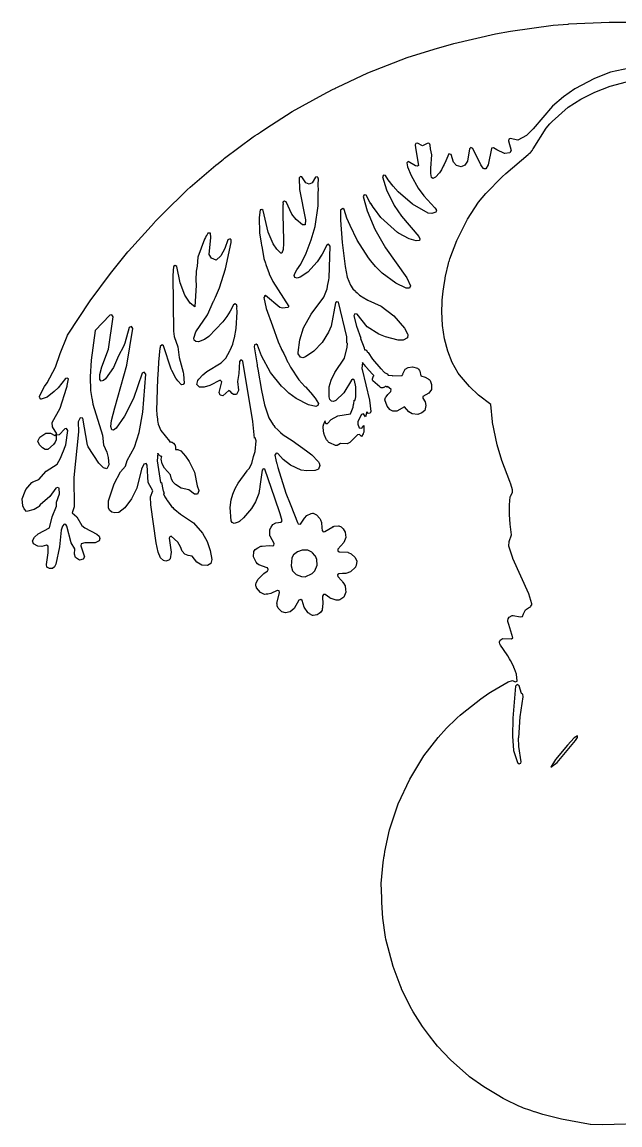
# Model space of a CAD drawing. Header units: millimetres. Extents: x 23 to 278, y 56 to 292.
# Drawn here: x 22.5 to 150.2, y 56.3 to 292 of the extents above; entities that cross this region are included whole.
import ezdxf

# ---------------------------------------------------------------- set-up
doc = ezdxf.new("R2010")
doc.units = ezdxf.units.MM
doc.layers.add('CUT', color=7, linetype='CONTINUOUS')

msp = doc.modelspace()

# ---------------------------------------------------------------- linework, layer by layer
at = {"layer": 'CUT'}
for points in [[(152.2814, 282.1157), (148.2499, 281.249), (144.7884, 279.9175), (140.6149, 277.6955), (138.1615, 275.9809), (135.8411, 273.9593), (131.7224, 269.1211), (130.3044, 267.71), (128.4337, 266.7522), (126.8031, 267.0444), (126.4899, 266.9251), (126.3922, 266.5686), (126.9789, 264.5467), (126.6779, 263.9927), (125.6522, 263.8822), (125.6257, 263.8862), (125.6166, 263.8876), (125.612, 263.8882), (125.5922, 263.8912), (123.9587, 264.6756), (123.2247, 265.0928), (122.8038, 265.0299), (122.7971, 264.9802), (122.7796, 264.977), (122.086, 261.4302), (121.5821, 260.6052), (121.2035, 260.5792), (121.0736, 260.6816), (120.7726, 261.0503), (120.5382, 261.4714), (118.8288, 264.9705), (118.4109, 265.1618), (118.1171, 264.8957), (117.6389, 262.248), (117.0948, 261.3979), (116.3019, 261.0457), (115.3105, 261.2908), (114.6725, 262.053), (114.1721, 263.6722), (113.7057, 263.8094), (113.0467, 262.3171), (112.6571, 261.5416), (112.4518, 261.133), (112.3914, 261.0128), (112.0883, 260.4093), (111.6946, 259.7522), (110.8349, 258.783), (110.27, 258.5472), (110.2319, 258.5362), (110.0021, 258.7362), (109.8451, 259.5847), (109.8449, 260.7687), (110.0233, 263.5721), (109.7935, 264.896), (109.6911, 265.6347), (109.6628, 265.6489), (109.6285, 265.8469), (109.4076, 266.058), (109.0633, 266.0469), (108.0629, 265.4876), (107.0068, 266.0865), (106.6491, 266.0409), (106.4839, 265.7587), (106.538, 265.0553), (107.2167, 261.2964), (106.9407, 261.1357), (106.5471, 261.2438), (105.0272, 262.1672), (104.7005, 261.8463), (104.8757, 261.0122), (105.6009, 259.196), (107.1002, 256.4912), (108.3324, 254.8372), (110.717, 252.2889), (110.956, 251.909), (110.9768, 251.8759), (110.9775, 251.8749), (110.9787, 251.8729), (111.0426, 251.6017), (110.8987, 251.3597), (110.078, 251.023), (109.271, 251.151), (105.8931, 253.0624), (102.8749, 255.6826), (101.777, 256.9176), (100.7372, 258.2635), (100.1447, 259.1581), (99.718, 259.2289), (99.489, 258.8621), (100.3804, 256.097), (102.0339, 252.7312), (103.5371, 250.5065), (107.284, 246.1101), (107.4947, 245.6738), (107.4906, 245.6285), (107.4352, 245.3151), (106.718, 245.2315), (105.2211, 245.6278), (102.9356, 246.844), (102.7159, 246.9828), (99.1415, 250.2348), (97.7695, 252.0433), (97.5362, 252.3983), (97.06, 253.123), (97.0476, 253.1419), (96.8073, 253.5076), (96.0217, 254.9767), (95.5882, 255.0472), (95.3641, 254.7079), (96.2092, 251.5922), (97.8803, 247.6862), (100.1492, 243.7468), (104.719, 237.3099), (105.5162, 235.6099), (105.2804, 235.0868), (104.5315, 235.0747), (102.3686, 236.1442), (99.4279, 238.2745), (98.0001, 239.7317), (96.999, 240.9734), (96.5056, 241.6163), (94.0625, 245.3528), (92.5907, 248.4931), (91.9235, 250.0379), (91.3018, 251.8912), (91.0089, 252.1055), (90.5678, 251.7848), (90.5465, 249.6042), (90.9055, 244.8228), (91.5623, 239.7177), (91.9874, 237.4233), (92.662, 235.7698), (93.1929, 234.9818), (93.7145, 234.4741), (93.818, 234.3298), (94.0954, 234.1034), (94.5964, 233.6157), (94.9718, 233.3881), (95.0513, 233.3232), (95.1679, 233.2692), (96.3468, 232.5543), (99.2511, 231.2638), (101.9607, 229.2165), (104.1853, 226.572), (104.8239, 225.3558), (104.8417, 225.3194), (104.8881, 225.2246), (104.9122, 225.175), (104.9477, 225.1025), (104.8231, 224.4548), (103.9237, 223.9819), (102.8328, 223.9856), (100.1501, 224.6905), (98.7161, 225.3036), (96.2543, 226.8648), (94.0623, 229.5288), (93.6088, 229.613), (93.3931, 229.2053), (93.9276, 226.9546), (94.8471, 224.395), (94.8078, 224.3099), (95.2395, 223.3025), (95.5813, 222.351), (95.6795, 221.874), (95.7277, 221.8885), (95.8425, 221.9113), (95.959, 221.9228), (96.0049, 221.9228), (96.3384, 221.4288), (96.4714, 221.3427), (97.3508, 219.8984), (99.1662, 217.8919), (99.1803, 217.9052), (99.9629, 217.0473), (100.5218, 216.7824), (100.5101, 216.7769), (100.7502, 216.4768), (101.5958, 216.4374), (101.6541, 216.4347), (101.6537, 216.4018), (103.5577, 216.4353), (103.6121, 216.4348), (103.6136, 216.4363), (103.6936, 216.4377), (103.7641, 216.5809), (103.8442, 216.658), (103.8739, 216.8041), (104.367, 217.8058), (104.9683, 218.1826), (105.9508, 218.3063), (106.9691, 218.02), (107.1696, 217.8077), (107.3909, 217.5361), (107.4774, 217.365), (107.7065, 216.3506), (108.5928, 216.0905), (109.2692, 215.7034), (109.4344, 215.6089), (109.4554, 215.5969), (109.4626, 215.5928), (109.683, 215.3404), (109.9609, 214.497), (109.959, 213.4337), (109.4165, 212.6614), (108.0919, 211.9191), (108.1017, 211.5777), (108.6585, 210.7899), (108.7927, 210.023), (108.5342, 208.9768), (107.9441, 208.4656), (107.088, 208.1336), (105.8451, 208.2354), (105.1552, 208.6539), (104.205, 209.712), (102.5512, 208.8142), (101.7443, 208.7824), (101.1398, 209.1205), (101.0785, 209.1641), (100.5256, 209.8634), (100.0415, 211.234), (100.0468, 211.465), (100.1137, 211.6438), (100.1367, 211.6764), (100.2428, 211.8272), (100.2681, 211.8632), (100.6157, 212.3573), (101.3182, 213.0315), (101.331, 213.459), (100.6106, 214.0965), (100.5902, 214.0723), (100.5072, 213.9916), (100.4365, 213.935), (100.1811, 214.1659), (100.1205, 214.102), (100.0298, 214.0237), (99.9319, 213.9549), (99.8275, 213.8961), (99.7179, 213.8481), (99.6039, 213.8112), (99.4869, 213.7859), (99.3679, 213.7723), (99.2844, 213.7712), (99.2073, 213.8026), (99.1047, 213.8564), (99.0079, 213.9198), (98.9175, 213.9923), (97.4178, 215.3194), (97.3962, 215.4212), (97.3833, 215.5362), (97.3815, 215.652), (97.3908, 215.7673), (97.4113, 215.8813), (97.4426, 215.9927), (97.4845, 216.1006), (97.5366, 216.2039), (97.5984, 216.3018), (97.6694, 216.3932), (97.6915, 216.4168), (97.3882, 216.691), (96.0216, 218.2491), (95.9783, 218.3975), (95.258, 219.2079), (95.1079, 217.9474), (95.148, 217.7808), (95.1235, 217.808), (95.1324, 217.755), (96.7247, 211.1728), (97.0279, 208.7177), (96.8567, 208.4181), (96.4777, 208.3183), (96.1299, 208.6512), (95.8558, 207.6358), (95.439, 208.2594), (95.0048, 208.1144), (94.2637, 206.6183), (94.2347, 206.0148), (94.5335, 205.2805), (95.0891, 205.2094), (95.4947, 205.7415), (95.4974, 205.7253), (95.5051, 205.5994), (95.5132, 204.5503), (95.5076, 204.4248), (95.4889, 204.3007), (95.4573, 204.1791), (95.4133, 204.0616), (95.3571, 203.9493), (95.0422, 203.3936), (94.5677, 203.8417), (94.1475, 203.7816), (92.4969, 202.101), (91.9698, 201.8283), (90.559, 201.9137), (89.7954, 201.5102), (89.4819, 201.4628), (88.2657, 202.0313), (88.1649, 202.0844), (88.0695, 202.1468), (87.9806, 202.218), (87.8987, 202.2973), (87.8248, 202.384), (87.7007, 202.5445), (87.6665, 202.5886), (87.6549, 202.6036), (87.6462, 202.6148), (87.571, 202.7241), (87.5082, 202.8409), (87.1003, 203.7135), (87.0538, 203.828), (87.0193, 203.9467), (86.9972, 204.0683), (86.8369, 205.3111), (86.8275, 205.4316), (86.8303, 205.5525), (86.8452, 205.6725), (86.8722, 205.7904), (86.9108, 205.905), (87.2499, 206.7644), (87.2175, 206.4371), (87.4374, 206.1919), (87.7665, 206.2029), (88.5727, 207.0502), (89.9785, 207.825), (92.7052, 208.2527), (93.2495, 209.6385), (93.3085, 210.3225), (93.3685, 210.3136), (93.4819, 211.1703), (93.52, 211.1698), (93.6372, 211.1564), (93.675, 211.1482), (93.7897, 211.8595), (93.8173, 214.0316), (93.5606, 215.3904), (93.1971, 215.6214), (92.8778, 215.4436), (91.216, 212.7393), (89.5107, 211.0939), (89.0353, 210.8963), (88.619, 210.9789), (88.251, 211.3431), (88.0933, 211.8565), (88.0893, 213.043), (88.1462, 214.0347), (88.5454, 215.4597), (89.3459, 217.086), (91.4164, 220.1682), (91.9866, 222.5092), (92.0167, 223.2595), (91.8857, 223.4279), (91.8689, 224.6897), (90.1073, 232.0815), (89.7869, 232.162), (89.5034, 231.9334), (88.5296, 226.9931), (87.9937, 225.7303), (86.5851, 223.4733), (84.8646, 221.6637), (84.8607, 221.6607), (84.8548, 221.6561), (84.8433, 221.6472), (84.8092, 221.6208), (83.061, 220.4536), (82.524, 220.2302), (81.9839, 220.33), (81.4873, 221.0885), (81.4873, 221.1206), (81.4874, 221.172), (81.4874, 221.1784), (81.4875, 221.3711), (81.8798, 224.0932), (82.6374, 226.6365), (84.3035, 229.5795), (86.9827, 233.1995), (87.6668, 234.941), (87.761, 235.4696), (87.7894, 235.5476), (88.01, 236.8661), (88.0851, 237.2879), (88.3256, 244.0729), (87.961, 244.497), (87.6073, 244.32), (86.6543, 242.3479), (85.5756, 240.7128), (83.554, 238.5396), (81.9276, 237.4296), (81.2852, 237.2204), (80.7934, 237.3682), (80.6736, 237.8294), (80.8115, 238.2492), (81.2213, 239.0089), (82.0627, 240.2535), (83.2158, 242.5642), (84.2886, 245.3979), (85.1163, 248.295), (85.7454, 252.7237), (85.7485, 253.9106), (85.7737, 254.114), (85.7651, 255.5331), (85.8048, 256.0453), (85.7675, 257.1933), (85.8017, 258.5322), (85.7605, 258.5604), (85.7608, 258.6977), (85.5245, 258.8754), (85.1997, 258.8155), (84.4942, 257.6394), (83.8164, 257.2941), (83.1311, 257.5998), (82.2963, 258.9116), (81.9652, 258.9596), (81.7064, 258.6967), (81.7816, 256.1709), (83.0343, 249.6702), (83.016, 248.6004), (82.4375, 248.6437), (81.0489, 249.7481), (80.1562, 250.8932), (78.9116, 253.5162), (78.5812, 253.667), (78.2521, 253.4464), (78.2577, 252.9967), (78.242, 252.9847), (78.2512, 252.3923), (78.211, 250.0317), (78.3086, 248.8799), (78.3608, 244.663), (78.3009, 243.3853), (78.0128, 242.5546), (77.7785, 242.5754), (76.9295, 243.4223), (76.1294, 244.571), (75.0966, 247.0674), (74.0317, 251.6703), (73.7604, 251.9252), (73.3718, 251.8083), (73.1684, 250.1957), (73.2275, 246.9361), (73.6045, 244.7012), (73.6456, 244.2538), (73.7852, 243.6299), (74.1571, 241.4255), (74.4925, 240.4709), (74.565, 240.1471), (75.2745, 238.2208), (75.3026, 238.1654), (75.3069, 238.1532), (76.0794, 236.5459), (79.4695, 231.2055), (79.2743, 230.9731), (78.1724, 230.8534), (77.5866, 230.9911), (74.4888, 233.5038), (74.4763, 233.4889), (74.3996, 233.5836), (74.3996, 233.3976), (74.1369, 233.0848), (74.6653, 230.7477), (75.994, 227.0209), (77.1907, 223.6196), (77.885, 222.2074), (77.9504, 222.0299), (78.4015, 221.1567), (78.8755, 220.1926), (79.243, 219.3851), (79.367, 219.1927), (79.8318, 218.2475), (81.6625, 215.5164), (82.923, 214.0758), (83.0353, 214.0134), (84.6371, 212.2035), (84.6447, 212.1947), (84.6561, 212.1813), (84.7208, 212.1055), (85.1409, 211.6133), (85.8028, 210.429), (85.6913, 210.0062), (85.2351, 209.8173), (83.6832, 210.1803), (81.0579, 211.5472), (79.5301, 212.6699), (78.5464, 213.5914), (77.9676, 214.1846), (75.6166, 217.0954), (73.6746, 220.6389), (72.8139, 222.9537), (72.5428, 223.1399), (72.1983, 223.0263), (72.0902, 222.5602), (72.7321, 218.715), (72.7489, 218.4576), (72.8828, 217.8124), (73.6463, 213.2393), (74.3051, 210.1874), (75.2261, 207.3716), (76.1733, 205.8787), (76.3001, 205.7462), (76.5406, 205.3886), (77.1781, 204.8281), (77.5638, 204.4248), (77.7531, 204.2904), (78.3011, 203.7516), (80.1852, 202.5629), (83.2854, 200.3608), (83.55, 200.1413), (84.3786, 199.4538), (84.4597, 199.3865), (84.5963, 199.2731), (85.0289, 198.8568), (85.1563, 198.7148), (85.5243, 198.3043), (85.686, 198.1239), (85.82, 197.9744), (85.9753, 197.6907), (86.1225, 197.2334), (85.8496, 196.4496), (85.1366, 196.1538), (85.0712, 196.1341), (83.3394, 196.0748), (82.1633, 196.2305), (79.823, 197.2638), (78.3195, 198.4862), (77.1453, 199.7443), (76.8241, 199.8445), (76.4914, 199.4349), (76.7448, 198.4076), (76.8846, 197.7985), (76.9353, 197.635), (77.1502, 196.7641), (78.8918, 191.2989), (79.8003, 188.9945), (79.907, 188.6726), (81.3404, 185.0494), (81.3638, 185.0289), (81.4767, 184.7423), (82.0191, 184.6984), (82.8329, 185.9706), (83.3206, 186.5286), (84.2422, 186.9819), (84.5458, 187.0043), (84.6031, 187.0086), (84.6306, 187.0106), (84.6623, 187.0129), (84.6659, 187.0132), (85.4323, 186.6445), (86.1503, 185.8933), (86.2784, 185.5956), (86.4524, 185.0459), (86.5801, 183.8716), (86.5997, 183.3221), (86.8031, 183.0661), (87.1637, 183.0715), (88.9096, 184.1334), (88.9323, 184.141), (88.947, 184.1459), (88.9671, 184.1527), (89.022, 184.1711), (89.0496, 184.1803), (89.0925, 184.1947), (89.1738, 184.222), (90.1317, 184.3006), (90.182, 184.2904), (90.1892, 184.2889), (90.1919, 184.2884), (90.2015, 184.2864), (90.6543, 184.0725), (91.0994, 183.6543), (91.5078, 182.9394), (91.6839, 181.8173), (91.2685, 180.7783), (89.9973, 179.3382), (89.9905, 178.9697), (90.2561, 178.7666), (92.1168, 178.6612), (92.1608, 178.646), (92.8022, 178.3497), (93.7018, 177.5342), (94.0213, 176.7923), (94.0252, 176.7753), (94.0252, 176.7653), (93.8786, 175.8125), (93.7621, 175.5321), (93.7263, 175.4925), (92.6979, 174.457), (91.7033, 174.1352), (90.9911, 174.0987), (90.1772, 174.0624), (89.8924, 173.8256), (89.9345, 173.4577), (90.7714, 172.6096), (90.7867, 172.5886), (90.8681, 172.4772), (90.9456, 172.371), (90.9762, 172.3291), (90.9937, 172.3051), (91.0105, 172.2821), (91.1918, 172.0338), (91.5319, 171.4719), (91.617, 170.7013), (91.6535, 170.167), (91.221, 169.0491), (90.4018, 168.4738), (90.2151, 168.4535), (90.1609, 168.4476), (90.0975, 168.4406), (90.0822, 168.439), (89.6389, 168.4274), (88.542, 168.8038), (88.5069, 168.8215), (88.3598, 168.8959), (88.274, 168.9518), (87.2451, 169.672), (86.8772, 169.642), (86.6996, 169.3184), (86.7042, 169.2634), (86.7041, 169.2633), (86.7399, 167.5116), (86.7382, 167.494), (86.736, 167.4714), (86.7224, 167.3294), (86.7168, 167.2717), (86.6708, 166.7948), (86.6537, 166.6171), (86.6258, 166.3281), (86.2396, 165.8095), (85.9526, 165.5623), (85.5724, 165.3332), (84.7251, 165.1846), (84.612, 165.1765), (84.6061, 165.1761), (84.5781, 165.174), (84.5698, 165.1734), (83.929, 165.5303), (83.8796, 165.5645), (83.7722, 165.6389), (83.5937, 165.7626), (83.5506, 165.7925), (82.8016, 166.9407), (82.3319, 168.3604), (82.0323, 168.5726), (81.6658, 168.4113), (80.6518, 166.6714), (79.8029, 165.9751), (78.8028, 165.7275), (78.0327, 165.9336), (77.6938, 166.221), (77.2234, 166.7257), (77.0337, 167.216), (77.0274, 167.2623), (77.0068, 167.4131), (76.9989, 167.4705), (76.9733, 167.6574), (76.9684, 167.6935), (77.5211, 170.0452), (77.4104, 170.3988), (77.0539, 170.4997), (77.0165, 170.4834), (77.0164, 170.4834), (77.014, 170.4823), (75.6274, 169.8762), (74.9781, 169.7276), (74.6923, 169.6947), (74.29, 169.673), (73.4129, 170.0777), (72.6211, 171.0842), (72.5603, 171.2099), (72.5415, 171.249), (72.5376, 171.257), (72.4331, 171.4731), (72.4323, 171.6084), (72.4413, 171.6916), (72.4424, 171.702), (72.449, 171.7636), (72.4884, 172.1276), (72.9653, 172.8967), (74.1309, 174.1578), (74.9033, 174.6612), (74.931, 174.6767), (74.9323, 174.6801), (74.992, 174.719), (75.0971, 174.9968), (74.9156, 175.3146), (74.838, 175.342), (74.8374, 175.3428), (73.1028, 176.0092), (73.1027, 176.0092), (73.0961, 176.0143), (72.8149, 176.2315), (72.4879, 176.5401), (71.9434, 177.6604), (72.0378, 178.8533), (72.3213, 179.2785), (72.8459, 179.6387), (73.5387, 179.9671), (73.6581, 179.9859), (73.6795, 179.9893), (73.6985, 179.9923), (73.7896, 180.0066), (75.3136, 180.0796), (76.0169, 180.0148), (76.2438, 180.1242), (76.2926, 180.1265), (76.2971, 180.1499), (76.3169, 180.1594), (76.3639, 180.4935), (76.3753, 180.5525), (75.4776, 182.1265), (75.4572, 182.1822), (75.4319, 183.3818), (75.4326, 183.5279), (75.7129, 184.0183), (76.1155, 184.6288), (76.6932, 184.9279), (77.8422, 185.0747), (78.103, 185.4182), (77.7839, 186.367), (77.6747, 186.8693), (76.4817, 190.2396), (74.4008, 196.4279), (74.0343, 196.472), (73.8055, 196.2276), (73.3098, 192.706), (73.2854, 192.5623), (73.2704, 192.4736), (73.2242, 192.2016), (73.0591, 191.2277), (72.3717, 189.4136), (71.5155, 188.0331), (69.8457, 185.9964), (69.0036, 185.3272), (68.9996, 185.3246), (68.9828, 185.3136), (68.9258, 185.2765), (68.674, 185.1126), (67.8156, 184.8489), (67.425, 185.0117), (67.1706, 185.4042), (66.9889, 188.2045), (67.2056, 189.8861), (67.5511, 191.0947), (68.0701, 192.2674), (68.6468, 193.4496), (70.618, 196.0685), (70.6809, 196.1817), (70.9961, 196.5832), (71.6073, 197.6518), (71.975, 199.1643), (72.2987, 200.2102), (72.5388, 202.4611), (72.3287, 203.0914), (72.1969, 203.0387), (71.8222, 206.5939), (69.6609, 219.5308), (69.2591, 219.7518), (68.9255, 219.4372), (68.8445, 216.833), (68.5168, 215.1367), (68.7511, 213.2792), (68.7357, 213.2074), (68.3019, 212.3831), (67.6551, 212.383), (67.3884, 212.5749), (67.0012, 213.091), (66.6961, 213.2133), (65.4044, 212.0604), (64.8409, 212.2353), (64.5897, 212.8258), (65.1562, 215.0633), (64.8526, 215.452), (62.6496, 214.3139), (61.4073, 213.9292), (60.4003, 213.9701), (59.8182, 214.517), (60.0238, 215.3832), (60.2565, 215.6638), (61.1311, 216.5887), (62.0163, 217.3167), (65.0186, 219.1792), (66.0515, 220.124), (66.9131, 221.7248), (66.9786, 221.827), (67.5248, 223.1452), (67.8041, 224.3115), (67.8654, 224.4903), (68.2507, 226.5121), (68.4572, 230.0611), (68.4169, 230.8813), (68.4394, 231.1559), (68.4013, 231.1982), (68.3896, 231.4367), (68.0288, 231.7206), (67.7017, 231.5632), (66.935, 230.1539), (66.2261, 229.0471), (65.4045, 227.8941), (62.4053, 224.7448), (61.4921, 224.136), (60.2273, 223.6217), (59.6173, 223.7001), (59.303, 223.964), (59.1846, 224.4175), (59.666, 225.741), (62.1279, 229.3776), (63.4341, 232.3245), (63.4621, 232.382), (63.6175, 232.6877), (63.6361, 232.7398), (63.8469, 233.1734), (64.0195, 233.6452), (64.6852, 235.147), (65.9387, 239.2324), (67.167, 244.8912), (67.1696, 245.3953), (66.9424, 245.6428), (66.4492, 245.4566), (65.8365, 243.6053), (64.9785, 242.034), (64.0053, 241.1171), (62.9932, 241.4861), (62.4592, 242.3086), (62.8461, 245.9396), (62.7598, 246.8341), (62.2105, 246.8511), (61.9099, 246.3141), (61.8296, 246.2846), (61.7074, 245.9524), (61.5066, 245.5937), (60.0474, 241.7446), (59.9396, 239.8335), (59.7241, 238.7639), (59.6336, 236.7912), (59.7096, 235.755), (59.4476, 231.1111), (58.4448, 231.8678), (57.2913, 233.6283), (56.2776, 236.2389), (55.5567, 239.6977), (55.23, 239.9314), (54.8516, 239.7188), (54.7113, 237.7711), (54.8309, 225.885), (55.0092, 224.7706), (55.7908, 222.5331), (56.0614, 220.2838), (56.9082, 217.15), (56.9803, 216.7151), (57.1388, 214.8205), (56.9123, 214.5133), (56.5372, 214.4472), (55.7677, 215.2794), (55.3374, 215.8493), (54.5177, 217.4974), (54.3754, 217.7834), (54.3641, 217.8062), (54.3554, 217.8238), (52.7586, 222.7643), (52.4403, 223.0027), (52.012, 222.6619), (51.9876, 222.3676), (51.9361, 222.2858), (51.6492, 219.3081), (51.5967, 217.6423), (51.4394, 215.7408), (51.1999, 208.9895), (51.2999, 208.2324), (51.292, 207.9805), (51.4304, 207.178), (51.4144, 206.7269), (51.5291, 206.4986), (51.5895, 206.0419), (52.1816, 204.6713), (53.9784, 202.4134), (53.9922, 202.259), (54.0831, 202.2647), (54.2025, 202.2603), (54.321, 202.2441), (54.4372, 202.2161), (54.5501, 202.1768), (54.629, 202.14), (54.6592, 202.1103), (54.8254, 201.9467), (55.1667, 201.6105), (55.2096, 201.5189), (55.2493, 201.4061), (55.2776, 201.29), (55.2941, 201.1716), (55.3037, 201.0638), (55.3084, 200.947), (55.3018, 200.8303), (55.2838, 200.7147), (55.267, 200.6497), (55.7984, 200.6195), (56.4583, 200.3368), (57.4377, 199.1831), (58.2246, 198.0281), (59.3206, 195.8098), (59.9009, 192.8695), (60.2793, 191.8641), (60.2734, 191.82), (60.2734, 191.8198), (60.2713, 191.8039), (60.2658, 191.7631), (59.9784, 191.1065), (59.3594, 191.0676), (58.1591, 192.035), (56.4686, 192.3314), (55.3115, 193.1176), (55.1892, 193.2466), (55.1879, 193.2481), (55.0263, 193.4186), (54.7998, 193.6578), (54.4359, 194.29), (54.1863, 195.233), (52.9431, 196.6471), (52.424, 197.5335), (52.224, 198.5358), (52.3835, 199.104), (52.3272, 199.1172), (52.2154, 199.1553), (52.1079, 199.2042), (52.0057, 199.2634), (51.9098, 199.3324), (51.8212, 199.4105), (51.7407, 199.497), (51.6546, 199.599), (51.583, 199.6929), (51.5209, 199.7934), (51.507, 199.8219), (51.3523, 198.1896), (52.0657, 193.5476), (52.1389, 193.5627), (52.2542, 193.5751), (52.2902, 193.5755), (52.5691, 192.0889), (52.6107, 191.9827), (52.6296, 191.88), (52.8117, 191.4694), (52.8951, 191.2564), (52.8067, 191.214), (52.7289, 191.1856), (52.9961, 190.5226), (53.4274, 189.8972), (53.4848, 189.7507), (53.8091, 189.3437), (54.4079, 188.4756), (54.7076, 188.2163), (54.8472, 188.0411), (55.1642, 187.8214), (56.3461, 186.799), (59.1263, 184.9879), (61.061, 182.7804), (62.0397, 180.9512), (62.7198, 179.0363), (63.0538, 177.1221), (62.8108, 176.2676), (62.1488, 175.8419), (60.9327, 175.9472), (59.8237, 176.5854), (58.8376, 177.8463), (58.0183, 177.9492), (57.2968, 178.2772), (56.684, 178.8692), (56.364, 179.8312), (55.761, 180.8025), (54.3729, 182.0801), (54.0615, 181.966), (53.949, 181.6914), (54.3496, 178.6881), (54.1508, 177.2821), (53.8664, 176.969), (53.2046, 176.802), (52.7049, 176.8959), (52.0778, 177.4631), (51.5715, 178.6851), (51.1453, 180.6879), (50.0024, 188.8348), (49.9465, 190.5089), (50.4681, 191.8084), (49.4651, 193.5611), (49.2139, 197.3013), (49.0141, 197.6099), (48.5278, 197.5197), (48.0404, 196.4288), (47.0615, 192.3339), (45.8951, 190.121), (44.4393, 188.1746), (43.1512, 187.1589), (42.3435, 187.0658), (41.6702, 187.2353), (41.2489, 187.5695), (40.9801, 188.1028), (40.9772, 189.6837), (42.2153, 193.2956), (43.5155, 195.8706), (44.639, 197.1004), (44.9707, 198.2418), (46.499, 201.1177), (47.5135, 204.2771), (48.2901, 208.5716), (48.9248, 216.745), (48.6289, 217.1345), (48.1857, 216.9274), (46.2888, 211.5572), (44.3852, 207.722), (42.6297, 205.1802), (42.0479, 204.7331), (41.6923, 204.8068), (41.447, 205.5198), (41.6238, 206.8238), (42.3474, 209.5401), (44.9015, 218.6471), (46.1663, 226.5081), (45.8683, 226.9059), (45.4221, 226.6869), (44.4949, 223.3636), (44.2125, 222.6067), (43.0856, 220.667), (42.0693, 218.1285), (40.3487, 215.7142), (39.9232, 215.3614), (39.4254, 215.2426), (39.1367, 215.5545), (39.1418, 216.6477), (39.5403, 218.2942), (40.9995, 222.035), (41.9629, 229.0025), (41.6918, 229.4226), (41.2753, 229.3045), (38.1022, 226.0442), (37.2725, 219.7494), (37.0344, 216.1798), (37.152, 213.2105), (37.4402, 211.5446), (37.4548, 211.3969), (37.4822, 211.3024), (37.657, 210.2916), (39.6651, 203.6964), (39.9268, 201.5949), (40.6167, 200.0876), (40.9335, 198.8901), (41.0223, 197.3539), (40.6023, 196.5249), (39.9133, 196.709), (38.8923, 197.7257), (36.6102, 201.2025), (36.5328, 201.3823), (36.485, 201.5451), (35.4724, 207.3206), (34.9259, 207.3895), (34.4835, 206.5654), (34.5721, 204.4205), (33.5823, 194.6711), (33.6425, 188.3738), (33.1867, 187.1185), (34.219, 186.2153), (35.288, 184.3991), (35.9443, 183.8653), (38.4801, 182.5206), (38.9468, 182.0824), (39.1345, 181.6027), (38.9989, 181.1408), (38.1402, 180.6505), (35.8867, 180.6698), (35.1616, 180.4806), (35.0914, 180.0133), (35.8303, 177.7097), (35.5962, 177.2013), (34.748, 176.9847), (33.9388, 177.5427), (33.7334, 178.235), (33.7806, 179.4024), (33.0231, 180.6686), (32.0656, 184.2257), (31.8316, 184.6226), (31.511, 184.7016), (31.1186, 184.2746), (30.8547, 183.4198), (30.491, 179.8448), (29.6913, 176.1104), (29.4232, 175.5277), (29.0338, 175.2241), (28.3918, 175.2122), (27.8342, 175.5038), (27.7012, 176.0367), (28.1197, 178.5421), (28.0569, 179.9964), (27.6959, 180.1905), (26.7227, 179.8966), (25.88, 179.9381), (24.9356, 180.4407), (24.7342, 181.1321), (25.1538, 181.8675), (25.9703, 182.5999), (28.337, 183.8543), (28.9054, 186.2356), (29.8505, 188.5396), (29.8709, 189.4048), (30.5202, 191.1662), (30.4255, 192.3943), (30.0589, 192.5426), (29.6884, 192.3541), (28.4538, 190.5533), (26.3513, 188.8198), (26.1069, 188.4365), (25.9629, 188.3346), (25.9504, 188.3258), (25.9131, 188.2994), (25.8392, 188.2471), (25.0788, 187.7859), (23.4383, 187.4049), (22.9644, 187.9398), (22.7064, 188.6016), (22.5094, 190.1109), (23.1581, 191.7052), (23.3412, 192.0493), (24.6078, 193.5803), (24.7789, 193.7008), (26.0896, 194.2169), (27.6936, 195.9953), (29.9811, 197.4839), (30.6958, 198.7467), (31.1303, 199.8189), (31.1769, 199.8955), (31.207, 200.0081), (31.8561, 201.6095), (32.307, 204.7203), (31.9856, 205.1337), (31.6642, 205.0449), (30.4633, 203.7913), (29.7752, 203.6678), (29.8295, 202.6788), (29.6087, 202.1602), (29.4609, 202.0034), (29.4026, 201.9415), (29.3607, 201.8971), (29.1925, 201.7187), (28.0442, 200.6577), (27.4417, 200.607), (26.8913, 200.9676), (26.258, 201.6362), (25.8708, 202.4311), (26.3266, 203.2442), (27.5546, 204.1231), (28.5738, 204.139), (29.5138, 203.646), (29.9053, 203.9487), (28.9794, 205.4987), (28.9065, 206.374), (30.6339, 209.43), (31.9848, 213.7025), (32.1426, 214.1658), (32.1541, 214.3096), (32.4168, 215.6966), (32.138, 215.8759), (31.822, 215.7755), (30.2176, 213.8319), (29.3961, 213.0146), (27.839, 211.8188), (26.5985, 211.372), (26.5759, 211.3765), (26.5669, 211.3783), (26.548, 211.382), (26.4929, 211.3929), (26.3019, 211.6743), (26.2603, 211.8246), (26.2442, 211.8826), (26.2262, 211.9477), (26.2044, 212.0263), (27.3143, 214.123), (27.8808, 214.8861), (29.6215, 218.2475), (30.6348, 221.1424), (32.1215, 224.8379), (32.2278, 225.0252), (37.0479, 232.4204), (41.3744, 238.2488), (45.0909, 242.8426), (45.165, 242.9321), (45.1774, 242.9471), (45.1913, 242.9638), (45.2218, 243.0007), (50.7878, 249.1556), (50.8957, 249.2696), (51.0049, 249.3849), (51.0349, 249.4165), (51.084, 249.4684), (51.606, 250.0196), (52.6425, 251.083), (57.8078, 256.1045), (58.4368, 256.692), (63.9234, 261.3509), (64.4128, 261.7498), (65.1666, 262.3643), (65.5272, 262.6582), (65.7845, 262.868), (71.9037, 267.4072), (72.3421, 267.6999), (72.8002, 268.0059), (73.4394, 268.4327), (74.6108, 269.215), (80.2229, 272.8322), (86.8592, 276.5142), (88.846, 277.5232), (89.3594, 277.784), (89.5376, 277.8745), (89.8685, 278.0425), (96.3632, 281.0996), (104.7752, 284.386), (110.5423, 286.1988), (114.7398, 287.3937), (123.6434, 289.4301), (126.8867, 290.0306), (135.9661, 291.2605), (139.1573, 291.5434), (139.285, 291.5547), (139.2969, 291.5558), (139.2975, 291.5558), (147.9435, 291.9604), (152.3924, 291.9294)], [(156.3825, 56.6253), (146.4919, 56.3027), (143.9685, 56.392), (143.9337, 56.3969), (143.8989, 56.4018), (143.8509, 56.4086), (143.498, 56.4586), (137.7146, 57.5071), (133.7426, 58.4997), (133.3113, 58.6446), (132.2963, 58.9971), (132.2596, 59.0098), (131.9684, 59.1109), (131.922, 59.127), (131.5757, 59.2473), (130.9726, 59.4568), (129.647, 59.9171), (129.3804, 60.0168), (128.5202, 60.3943), (125.8478, 61.6756), (125.2858, 61.9881), (123.9932, 62.7542), (123.3259, 63.1497), (122.9193, 63.3907), (121.1602, 64.4334), (118.1025, 66.5945), (117.9367, 66.7384), (114.0039, 70.238), (111.2663, 73.1235), (110.7455, 73.7729), (110.7407, 73.7789), (110.7406, 73.779), (109.5639, 75.318), (108.2714, 77.0324), (108.0483, 77.348), (106.0949, 80.4709), (105.446, 81.5982), (103.5834, 85.398), (103.574, 85.4188), (103.5712, 85.4251), (103.5466, 85.4797), (103.2746, 86.1729), (101.7868, 90.1356), (100.2049, 96.0215), (100.1261, 96.4147), (99.5836, 100.4524), (99.3919, 103.8574), (99.3408, 104.7654), (99.3369, 104.8347), (99.3354, 104.861), (99.2596, 107.9184), (99.6789, 112.4124), (99.8922, 113.8044), (99.9199, 113.9847), (100.0379, 114.7547), (101.0232, 119.3316), (102.8751, 124.9174), (105.3189, 130.2208), (108.3342, 135.161), (111.3986, 139.1114), (113.2081, 141.0549), (115.2615, 143.1071), (115.3329, 143.1707), (115.4458, 143.2712), (116.1044, 143.8576), (116.5227, 144.2302), (120.5312, 147.3529), (122.2439, 148.5288), (122.9552, 148.9842), (126.3294, 150.9497), (127.2712, 151.2566), (127.8748, 150.9674), (128.2633, 151.1408), (128.1239, 152.624), (127.6935, 153.7493), (127.6805, 153.8049), (127.6478, 153.8685), (127.5965, 154.0027), (127.5335, 154.1245), (127.4768, 154.3024), (126.853, 155.5467), (126.6059, 155.9173), (126.3001, 156.5083), (125.3255, 157.8971), (124.7, 158.8261), (124.6171, 158.9844), (124.6166, 158.9853), (124.6102, 158.9975), (124.608, 159.0018), (124.4889, 159.4638), (124.4705, 159.5435), (124.6513, 159.912), (125.0808, 160.1983), (125.2122, 160.2223), (127.0611, 160.1757), (127.3848, 160.4208), (126.507, 163.2554), (126.3185, 163.8857), (126.3073, 164.07), (126.3316, 164.4399), (126.5702, 164.7985), (127.2221, 165.155), (127.2654, 165.1561), (127.2825, 165.1565), (127.3974, 165.1593), (127.4087, 165.1596), (128.9221, 164.8625), (129.3852, 164.945), (129.6116, 165.5123), (130.0902, 166.3992), (130.8888, 166.9415), (131.1218, 166.9816), (131.1881, 167.1448), (131.1977, 167.1513), (131.3171, 167.3787), (131.4352, 167.4615), (131.3825, 167.6231), (131.3867, 167.6334), (130.7752, 169.7661), (127.3709, 177.3206), (127.3572, 177.3566), (127.3544, 177.3641), (127.3482, 177.3803), (127.3388, 177.4051), (126.4785, 179.955), (126.5634, 180.9763), (127.097, 182.3845), (126.7631, 184.6684), (126.6562, 186.7037), (126.621, 188.7997), (126.8023, 190.5411), (126.8457, 190.6661), (127.2549, 191.4298), (127.2505, 192.0356), (126.9427, 193.2084), (126.7018, 193.7889), (124.9833, 198.3067), (124.0145, 201.6369), (123.0278, 206.391), (123.0178, 206.4773), (123.0164, 206.4895), (123.0155, 206.4975), (123.0118, 206.5298), (122.6415, 210.2201), (120.0465, 212.207), (118.0613, 214.0555), (115.9312, 216.5579), (115.6557, 216.9284), (114.4163, 219.2021), (113.4497, 221.6564), (112.7561, 224.2897), (112.335, 227.1301), (112.1858, 230.1143), (112.191, 230.3118), (112.2383, 231.8559), (112.2519, 232.3014), (112.2563, 232.4433), (112.2585, 232.5147), (112.4781, 234.4861), (112.7485, 236.3062), (112.8618, 237.0691), (112.8962, 237.3003), (112.9471, 237.6434), (113.6175, 240.4036), (113.6277, 240.4379), (113.7032, 240.6921), (113.7363, 240.8033), (113.9005, 241.356), (115.3575, 245.2601), (117.3483, 249.2957), (117.6505, 249.8185), (120.0369, 253.4653), (120.044, 253.4743), (121.6033, 255.3009), (125.0689, 258.9189), (125.8224, 259.5737), (130.6422, 263.6557), (130.8702, 263.8911), (131.1131, 264.094), (131.1703, 264.1658), (131.2836, 264.2623), (131.3871, 264.4247), (131.5726, 264.6161), (131.5622, 264.6578), (131.6564, 264.7761), (131.6745, 264.8756), (134.4774, 269.2735), (135.2699, 270.2306), (135.7534, 270.7423), (139.1957, 273.7998), (141.8967, 275.5105), (144.8979, 277.0111), (148.1693, 278.2416), (151.6207, 279.202)]]:
    msp.add_lwpolyline(points, dxfattribs=at)
for points in [[(85.0847, 177.9557), (84.5801, 178.5182), (84.5583, 178.5213), (84.4202, 178.676), (83.571, 179.0984), (82.3669, 179.1497), (81.3763, 178.7788), (80.5067, 178.1396), (80.1426, 177.4754), (80.0098, 175.7848), (80.3085, 174.6756), (81.0798, 173.9229), (82.2116, 173.4576), (83.0069, 173.3883), (84.4896, 174.1465), (85.0273, 174.716), (85.5579, 175.8926), (85.4906, 177.1395), (85.2007, 177.8017), (85.0827, 177.9339)], [(129.0292, 133.6217), (129.125, 133.9005), (128.662, 137.1445), (128.5844, 139.0244), (128.6014, 139.0456), (128.9015, 143.5174), (129.5618, 147.7491), (129.4717, 148.3193), (129.1716, 148.4994), (129.1688, 148.4973), (128.686, 150.1577), (128.2866, 150.3863), (127.9426, 150.0371), (127.3407, 143.2432), (127.2805, 139.3848), (127.5213, 136.3374), (128.3751, 133.7321), (128.7277, 133.4888)], [(136.7947, 133.7335), (140.7263, 138.4453), (141.1464, 139.1056), (141.1464, 139.4357), (140.4862, 139.0456), (139.0156, 137.4249), (136.4946, 134.3637), (135.4441, 132.7431)]]:
    msp.add_lwpolyline(points, close=True, dxfattribs=at)

doc.saveas('drawing.dxf')
